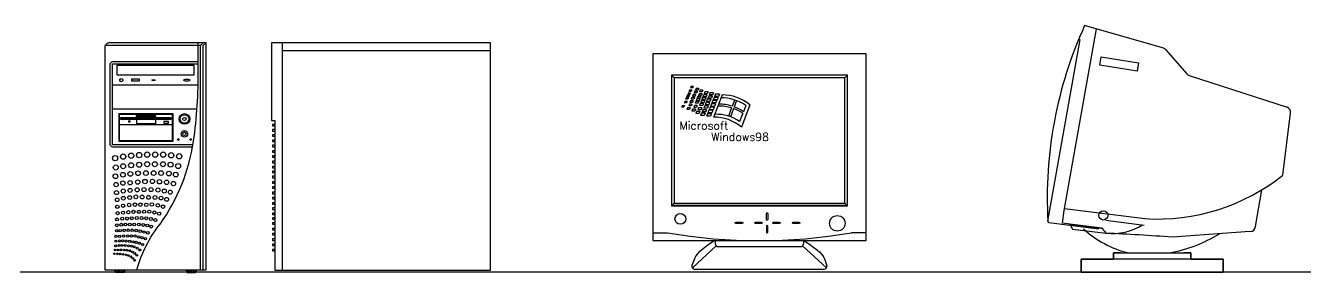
# Model space of a CAD drawing. Header units: millimetres. Extents: x 4513 to 24862, y 3359 to 11488.
# Drawn here: x 11655 to 14054, y 10879 to 11342 of the extents above; entities that cross this region are included whole.
import ezdxf

# ---------------------------------------------------------------- set-up
doc = ezdxf.new("R2010")
doc.units = ezdxf.units.MM
doc.layers.add('dwgmodels.com', color=169, linetype='Continuous')
doc.styles.add('COMPLEX', font='COMPLEX.SHX')
pattern_1 = [(45, (-47653.5024, 14292.1841), (-0.883883476, 0.883883476), [])]

msp = doc.modelspace()

# ---------------------------------------------------------------- hatches: boundary and pattern name
h = msp.add_hatch()
h.set_pattern_fill('ANSI31,_O', color=256, scale=15)
h.set_pattern_definition([(45, (-47702.4043, 12846.0633), (-1.325825215, 1.325825215), [])])
h.paths.add_polyline_path([(11862.8, 11173.4), (11862.8, 11169.9), (11833.5, 11169.9), (11833.5, 11165.9), (11927.5, 11165.9), (11927.5, 11169.9), (11898.2, 11169.9), (11898.2, 11173.4)])
h = msp.add_hatch()
h.set_pattern_fill('ANSI31', color=256, scale=10, style=0)
h.set_pattern_definition(pattern_1)
edge = h.paths.add_edge_path()
edge.add_arc((11941.3, 11128.4), 1.5, 0, 360)
h = msp.add_hatch()
h.set_pattern_fill('ANSI31', color=256, scale=10, style=0)
h.set_pattern_definition(pattern_1)
h.paths.add_polyline_path([(11965.8, 11128.4, 1), (11962.8, 11128.4, 1)])
h = msp.add_hatch()
h.set_pattern_fill('ANSI31,_O', color=256, scale=20)
h.set_pattern_definition([(45, (-47877.601, 13667.609), (-1.76776695, 1.76776695), [])])
h.paths.add_polyline_path([(11839.8, 10879.3), (11841.8, 10884.3), (11821.8, 10884.3), (11823.8, 10879.3)])
h = msp.add_hatch()
h.set_pattern_fill('ANSI31,_O', color=256, scale=20)
h.set_pattern_definition([(135, (71675.174, 13667.609), (1.76776695, 1.76776695), [])])
h.paths.add_polyline_path([(11957.8, 10879.3), (11955.8, 10884.3), (11975.8, 10884.3), (11973.8, 10879.3)])

# ---------------------------------------------------------------- linework, layer by layer
for p, q in [((13602, 10995.5), (13662.6, 11335.5)), ((13786.7, 11300.1), (13640.5, 11341.8)), ((11803.8, 11304.3), (11803.8, 10884.3)), ((11982.8, 11304.3), (11803.8, 11304.3)), ((11982.8, 11304.3), (11987.8, 11309.3)), ((11982.8, 10884.3), (11982.8, 11304.3)), ((11987.8, 11304.3), (11993.8, 11309.3)), ((11987.8, 10884.3), (11987.8, 11304.3)), ((11993.8, 10884.3), (11993.8, 11309.3)), ((12136.3, 11309.3), (12136.3, 10883.4)), ((13571.6, 10975.2), (13632.3, 11315.6)), ((12526.3, 11294.3), (12136.3, 11294.3)), ((13230.7, 11288.8), (12830.7, 11288.8)), ((12830.7, 11288.8), (12830.7, 10938.8)), ((13230.7, 10938.8), (13230.7, 11288.8)), ((13669.1, 11267.8), (13671.6, 11283.3)), ((13671.6, 11283.3), (13741.5, 11272.2)), ((13792.4, 11296.9), (13832, 11251.6)), ((13739.1, 11256.6), (13669.1, 11267.8)), ((13741.5, 11272.2), (13739.1, 11256.6)), ((11977.8, 11230.3), (11817.8, 11230.3)), ((13195.7, 11248.8), (12865.7, 11248.8)), ((12870.7, 11243.8), (12865.7, 11248.8)), ((12865.7, 11248.8), (12865.7, 11003.8)), ((13190.7, 11243.8), (12870.7, 11243.8)), ((12870.7, 11243.8), (12870.7, 11008.8)), ((13190.7, 11243.8), (13195.7, 11248.8)), ((13190.7, 11008.8), (13190.7, 11243.8)), ((13195.7, 11003.8), (13195.7, 11248.8)), ((13836.5, 11248.6), (14020, 11188.7, 0)), ((12893.6, 11206.5), (12892.5, 11203.7)), ((12897.9, 11206.5), (12893.6, 11206.5)), ((12895.3, 11210.8), (12894.3, 11208.1)), ((12898.6, 11208.1), (12894.3, 11208.1)), ((12899.7, 11210.8), (12895.3, 11210.8)), ((12897.3, 11215.5), (12896.3, 11212.8)), ((12900.6, 11212.8), (12896.3, 11212.8)), ((12897.9, 11206.5), (12896.9, 11203.7)), ((12901.6, 11215.5), (12897.3, 11215.5)), ((12899.5, 11221.1), (12898.5, 11218.4)), ((12902.8, 11218.4), (12898.5, 11218.4)), ((12899.7, 11210.8), (12898.6, 11208.1)), ((12903.9, 11221.1), (12899.5, 11221.1)), ((12901.6, 11215.5), (12900.6, 11212.8)), ((12902.5, 11227.7), (12901.5, 11225)), ((12905.9, 11225), (12901.5, 11225)), ((12906.9, 11227.7), (12902.5, 11227.7)), ((12903.9, 11221.1), (12902.8, 11218.4)), ((12904.1, 11206.9), (12903, 11203.8)), ((12909, 11206.9), (12904.1, 11206.9)), ((12906.3, 11212.7), (12905.1, 11209.6)), ((12910.1, 11209.6), (12905.1, 11209.6)), ((12906.9, 11227.7), (12905.9, 11225)), ((12911.2, 11212.7), (12906.3, 11212.7)), ((12909, 11206.9), (12907.9, 11203.8)), ((12909.4, 11218.8), (12908.3, 11215.7)), ((12913.2, 11215.7), (12908.3, 11215.7)), ((12914.3, 11218.8), (12909.4, 11218.8)), ((12911.2, 11212.7), (12910.1, 11209.6)), ((12912.1, 11224.2), (12910.9, 11221.1)), ((12915.9, 11221.1), (12910.9, 11221.1)), ((12917, 11224.2), (12912.1, 11224.2)), ((12914.3, 11218.8), (12913.2, 11215.7)), ((12915.4, 11209.1), (12914.1, 11205.7)), ((12920.8, 11209.1), (12915.4, 11209.1)), ((12917, 11224.2), (12915.9, 11221.1)), ((12917.9, 11214.2), (12916.6, 11210.8)), ((12922, 11210.8), (12916.6, 11210.8)), ((12923.3, 11214.2), (12917.9, 11214.2)), ((12919.5, 11221), (12918.2, 11217.6)), ((12923.7, 11217.6), (12918.2, 11217.6)), ((12925, 11221), (12919.5, 11221)), ((12920.8, 11209.1), (12919.5, 11205.7)), ((12923.3, 11214.2), (12922, 11210.8)), ((12924.3, 11206.9), (12922.9, 11203.1)), ((12925, 11221), (12923.7, 11217.6)), ((12930.4, 11206.9), (12924.3, 11206.9)), ((12926.4, 11212.3), (12925, 11208.5)), ((12931, 11208.5), (12925, 11208.5)), ((12932.5, 11212.3), (12926.4, 11212.3)), ((12928.5, 11217.9), (12927, 11214.1)), ((12933.1, 11214.1), (12927, 11214.1)), ((12934.5, 11217.9), (12928.5, 11217.9)), ((12930.4, 11206.9), (12928.9, 11203.1)), ((12932.5, 11212.3), (12931, 11208.5)), ((12934.5, 11217.9), (12933.1, 11214.1)), ((12935.7, 11209.8), (12934.1, 11205.6)), ((12942.4, 11209.8), (12935.7, 11209.8)), ((12938.1, 11216), (12936.6, 11211.8)), ((12943.3, 11211.8), (12936.6, 11211.8)), ((12944.9, 11216), (12938.1, 11216)), ((12942.4, 11209.8), (12940.8, 11205.6)), ((12944.9, 11216), (12943.3, 11211.8)), ((12945.7, 11207.1), (12943.9, 11202.4)), ((12960.8, 11211.8), (12944.9, 11169.9)), ((12953.2, 11207.1), (12945.7, 11207.1)), ((12948.2, 11213.6), (12946.4, 11209)), ((12953.9, 11209), (12946.4, 11209)), ((12955.7, 11213.6), (12948.2, 11213.6)), ((12953.2, 11207.1), (12951.4, 11202.4)), ((12955.7, 11213.6), (12953.9, 11209)), ((11976.2, 11185.3), (11817.8, 11185.3)), ((12886, 11191.4), (12884.9, 11188.7)), ((12889.3, 11188.7), (12884.9, 11188.7)), ((12890.3, 11191.4), (12886, 11191.4)), ((12890.3, 11191.4), (12889.3, 11188.7)), ((12891, 11199.5), (12889.9, 11196.8)), ((12894.3, 11196.8), (12889.9, 11196.8)), ((12895.3, 11199.5), (12891, 11199.5)), ((12896.9, 11203.7), (12892.5, 11203.7)), ((12895.3, 11199.5), (12894.3, 11196.8)), ((12896, 11187.5), (12894.9, 11184.4)), ((12899.8, 11184.4), (12894.9, 11184.4)), ((12900.9, 11187.5), (12896, 11187.5)), ((12899.5, 11194.4), (12898.3, 11191.3)), ((12903.2, 11191.3), (12898.3, 11191.3)), ((12904.4, 11194.4), (12899.5, 11194.4)), ((12900.9, 11187.5), (12899.8, 11184.4)), ((12901.8, 11200.6), (12900.6, 11197.5)), ((12905.5, 11197.5), (12900.6, 11197.5)), ((12906.7, 11200.6), (12901.8, 11200.6)), ((12907.9, 11203.8), (12903, 11203.8)), ((12904.4, 11194.4), (12903.2, 11191.3)), ((12905.4, 11184.9), (12904.1, 11181.5)), ((12910.9, 11184.9), (12905.4, 11184.9)), ((12906.7, 11200.6), (12905.5, 11197.5)), ((12908.9, 11191.8), (12907.6, 11188.4)), ((12913, 11188.4), (12907.6, 11188.4)), ((12914.3, 11191.8), (12908.9, 11191.8)), ((12910.9, 11184.9), (12909.6, 11181.5)), ((12911.8, 11199.7), (12910.5, 11196.3)), ((12916, 11196.3), (12910.5, 11196.3)), ((12917.3, 11199.7), (12911.8, 11199.7)), ((12913.5, 11204.3), (12912.2, 11200.9)), ((12917.7, 11200.9), (12912.2, 11200.9)), ((12914.3, 11191.8), (12913, 11188.4)), ((12919, 11204.3), (12913.5, 11204.3)), ((12919.5, 11205.7), (12914.1, 11205.7)), ((12916.6, 11187.8), (12915.2, 11184)), ((12921.3, 11184), (12915.2, 11184)), ((12917.3, 11199.7), (12916, 11196.3)), ((12922.7, 11187.8), (12916.6, 11187.8)), ((12919, 11204.3), (12917.7, 11200.9)), ((12919.8, 11196.1), (12918.4, 11192.3)), ((12924.4, 11192.3), (12918.4, 11192.3)), ((12925.8, 11196.1), (12919.8, 11196.1)), ((12922.4, 11201.4), (12921, 11197.6)), ((12927.1, 11197.6), (12921, 11197.6)), ((12922.7, 11187.8), (12921.3, 11184)), ((12928.5, 11201.4), (12922.4, 11201.4)), ((12928.9, 11203.1), (12922.9, 11203.1)), ((12925, 11184.2), (12923.4, 11180)), ((12925.8, 11196.1), (12924.4, 11192.3)), ((12931.8, 11184.2), (12925, 11184.2)), ((12928.2, 11191.5), (12926.6, 11187.3)), ((12933.4, 11187.3), (12926.6, 11187.3)), ((12928.5, 11201.4), (12927.1, 11197.6)), ((12935, 11191.5), (12928.2, 11191.5)), ((12930.7, 11197.8), (12929.1, 11193.6)), ((12935.9, 11193.6), (12929.1, 11193.6)), ((12931.8, 11184.2), (12930.2, 11180)), ((12937.4, 11197.8), (12930.7, 11197.8)), ((12933, 11203.9), (12931.4, 11199.7)), ((12938.1, 11199.7), (12931.4, 11199.7)), ((12939.7, 11203.9), (12933, 11203.9)), ((12935, 11191.5), (12933.4, 11187.3)), ((12940.8, 11205.6), (12934.1, 11205.6)), ((12936.1, 11183.2), (12934.3, 11178.5)), ((12937.4, 11197.8), (12935.9, 11193.6)), ((12943.5, 11183.2), (12936.1, 11183.2)), ((12938.4, 11188.7), (12936.7, 11184)), ((12944.2, 11184), (12936.7, 11184)), ((12939.7, 11203.9), (12938.1, 11199.7)), ((12945.9, 11188.7), (12938.4, 11188.7)), ((12940.8, 11195.1), (12939, 11190.4)), ((12946.5, 11190.4), (12939, 11190.4)), ((12948.3, 11195.1), (12940.8, 11195.1)), ((12943.3, 11201.6), (12941.5, 11196.9)), ((12949, 11196.9), (12941.5, 11196.9)), ((12943.5, 11183.2), (12941.8, 11178.5)), ((12950.8, 11201.6), (12943.3, 11201.6)), ((12951.4, 11202.4), (12943.9, 11202.4)), ((12945.9, 11188.7), (12944.2, 11184)), ((12948.3, 11195.1), (12946.5, 11190.4)), ((12950.8, 11201.6), (12949, 11196.9)), ((12978.7, 11187.5), (12972.9, 11172.1)), ((12982.2, 11186.4), (12976.3, 11170.9)), ((12984.4, 11202.6), (12979.9, 11190.8)), ((12987.9, 11201.4), (12983.4, 11189.6)), ((13012.8, 11193.3), (12997.1, 11151.5)), ((13005.1, 11192.2), (13000.7, 11180.5)), ((11862.8, 11165.9), (11862.8, 11157.9)), ((11898.2, 11165.9), (11898.2, 11157.9)), ((12909.6, 11181.5), (12904.1, 11181.5)), ((12913, 11180.7), (12911.5, 11176.9)), ((12917.6, 11176.9), (12911.5, 11176.9)), ((12919, 11180.7), (12913, 11180.7)), ((12919, 11180.7), (12917.6, 11176.9)), ((12922.1, 11177.7), (12920.5, 11173.5)), ((12927.2, 11173.5), (12920.5, 11173.5)), ((12928.8, 11177.7), (12922.1, 11177.7)), ((12930.2, 11180), (12923.4, 11180)), ((12928.8, 11177.7), (12927.2, 11173.5)), ((12933.5, 11176.7), (12931.8, 11172)), ((12939.2, 11172), (12931.8, 11172)), ((12941, 11176.7), (12933.5, 11176.7)), ((12941.8, 11178.5), (12934.3, 11178.5)), ((12941, 11176.7), (12939.2, 11172)), ((12999.6, 11177.5), (12993.7, 11161.9)), ((14012.1, 11061.7, 0), (14026.8, 11177.9, 0)), ((11830.5, 11156.4), (11930.5, 11156.4)), ((11898.2, 11157.9), (11862.8, 11157.9)), ((13960.7, 10965.2), (13972.7, 11034.1)), ((12870.7, 11008.8), (12865.7, 11003.8)), ((12865.7, 11005.6), (13195.7, 11005.6)), ((12865.7, 11003.8), (13195.7, 11003.8)), ((12870.7, 11008.8), (13190.7, 11008.8)), ((13190.7, 11008.8), (13195.7, 11003.8)), ((13599, 10971.6), (13602, 10995.5)), ((13602.6, 10999.1), (13753.4, 10980)), ((13573.3, 10972.9), (13667, 10961)), ((13612.5, 10969.8), (13599, 10971.6)), ((13612.5, 10969.8), (13617.7, 10960.6)), ((13680.3, 10977.1), (13751.9, 10968)), ((12830.7, 10953.6), (12858.3, 10953.6)), ((13230.7, 10953.6), (13203.2, 10953.6)), ((13617.7, 10960.6), (13680.8, 10952.6)), ((13950.6, 10955.8), (13805, 10945.4, 0)), ((12830.7, 10938.8), (13230.7, 10938.8)), ((12905.1, 10887.7), (12949.7, 10928.9)), ((12948.1, 10938.8), (12948.1, 10932.6)), ((12953.1, 10927.6), (13108.4, 10927.6)), ((13156.4, 10887.7), (13111.7, 10928.9)), ((13113.4, 10938.8), (13113.4, 10932.6)), ((13634, 10904), (13634, 10879.8)), ((13634, 10904), (13694.5, 10904)), ((13694.5, 10916.1), (13694.5, 10904)), ((13694.5, 10916.1), (13707.7, 10916.1)), ((13839.7, 10904), (13694.5, 10904)), ((13707.7, 10916.1), (13826.5, 10916.1)), ((13826.5, 10916.1), (13839.7, 10916.1)), ((13839.7, 10916.1), (13839.7, 10904)), ((13839.7, 10904), (13900.2, 10904)), ((13900.2, 10904), (13900.2, 10879.8)), ((11803.8, 10884.3), (11993.8, 10884.3)), ((12909.1, 10885.6), (13152.3, 10885.6)), ((13634, 10879.8), (13900.2, 10879.8))]:
    msp.add_line(p, q)
for points in [[(11993.8, 11309.3), (11810.7, 11309.3, 0.355814), (11805.8, 11304.3, 0.165059)], [(11863.4, 10884.3, -0.097894), (11907.1, 10969.9, 0.118414), (11969.8, 11125, 0.036045), (11978.8, 11259.3), (11978.8, 11309.3)], [(11968, 11114.3), (11818.8, 11114.3, -0.414214), (11813.8, 11119.3), (11813.8, 11269.3, -0.414214), (11818.8, 11274.3), (11978.8, 11274.3)], [(11968.7, 11118.3), (11818.8, 11118.3, -0.414214), (11817.8, 11119.3), (11817.8, 11269.3, -0.414214), (11818.8, 11270.3), (11978.8, 11270.3)]]:
    msp.add_lwpolyline(points, format="xyb")
for points in [[(12122.5, 10883.4), (12526.3, 10883.4), (12526.3, 11309.3), (12116.3, 11309.3), (12116.3, 11164.1), (12122.5, 11164.1)], [(11970.8, 11249.3), (11970.8, 11267.3), (11825.8, 11267.3), (11825.8, 11249.3)], [(11853.6, 11238.2), (11868.6, 11238.2), (11868.6, 11241.2), (11853.6, 11241.2)], [(11829.5, 11125.4), (11931.5, 11125.4), (11931.5, 11176.4), (11829.5, 11176.4)], [(11830.5, 11126.4), (11930.5, 11126.4), (11930.5, 11175.4), (11830.5, 11175.4)], [(11898.2, 11169.9), (11927.5, 11169.9), (11927.5, 11165.9), (11833.5, 11165.9), (11833.5, 11169.9), (11862.8, 11169.9), (11862.8, 11173.4), (11898.2, 11173.4)], [(11847.8, 11161.6), (11850.9, 11161.6), (11850.9, 11162.8), (11847.8, 11162.8)], [(11914.1, 11158.9), (11922.8, 11158.9), (11922.8, 11162.4), (11914.1, 11162.4)]]:
    msp.add_lwpolyline(points, close=True)
for points in [[(12122.5, 11156.5), (12117.6, 11156.5), (12117.6, 11153.8), (12122.5, 11153.8)], [(12122.5, 11147), (12117.6, 11147), (12117.6, 11144.2), (12122.5, 11144.2)], [(12122.5, 11137.4), (12117.6, 11137.4), (12117.6, 11134.7), (12122.5, 11134.7)], [(12122.5, 11127.2), (12117.6, 11127.2), (12117.6, 11124.4), (12122.5, 11124.4)], [(12122.5, 11117.6), (12117.6, 11117.6), (12117.6, 11114.9), (12122.5, 11114.9)], [(12122.5, 11107.3), (12117.6, 11107.3), (12117.6, 11104.6), (12122.5, 11104.6)], [(12122.5, 11097.8), (12117.6, 11097.8), (12117.6, 11095.1), (12122.5, 11095.1)], [(12122.5, 11087.5), (12117.6, 11087.5), (12117.6, 11084.8), (12122.5, 11084.8)], [(12122.5, 11078), (12117.6, 11078), (12117.6, 11075.2), (12122.5, 11075.2)], [(12122.5, 11069.1), (12117.6, 11069.1), (12117.6, 11066.4), (12122.5, 11066.4)], [(12122.5, 11059.5), (12117.6, 11059.5), (12117.6, 11056.8), (12122.5, 11056.8)], [(12122.5, 11049.3), (12117.6, 11049.3), (12117.6, 11046.5), (12122.5, 11046.5)], [(12122.5, 11039.7), (12117.6, 11039.7), (12117.6, 11037), (12122.5, 11037)], [(12122.5, 11029.5), (12117.6, 11029.5), (12117.6, 11026.7), (12122.5, 11026.7)], [(12122.5, 11019.9), (12117.6, 11019.9), (12117.6, 11017.2), (12122.5, 11017.2)], [(12122.5, 11009.7), (12117.6, 11009.7), (12117.6, 11006.9), (12122.5, 11006.9)], [(12122.5, 11000.1), (12117.6, 11000.1), (12117.6, 10997.4), (12122.5, 10997.4)], [(12122.5, 10990.5), (12117.6, 10990.5), (12117.6, 10987.8), (12122.5, 10987.8)], [(12122.5, 10981.6), (12117.6, 10981.6), (12117.6, 10978.9), (12122.5, 10978.9)], [(12122.5, 10972.1), (12117.6, 10972.1), (12117.6, 10969.4), (12122.5, 10969.4)], [(12122.5, 10961.8), (12117.6, 10961.8), (12117.6, 10959.1), (12122.5, 10959.1)], [(12122.5, 10952.3), (12117.6, 10952.3), (12117.6, 10949.5), (12122.5, 10949.5)], [(12122.5, 10942), (12117.6, 10942), (12117.6, 10939.3), (12122.5, 10939.3)], [(12122.5, 10932.5), (12117.6, 10932.5), (12117.6, 10929.7), (12122.5, 10929.7)], [(12122.5, 10922.2), (12117.6, 10922.2), (12117.6, 10919.5), (12122.5, 10919.5)], [(11841.8, 10884.3), (11839.8, 10879.3), (11841.8, 10884.3), (11839.8, 10879.3), (11823.8, 10879.3), (11821.8, 10884.3)], [(11955.8, 10884.3), (11957.8, 10879.3), (11955.8, 10884.3), (11957.8, 10879.3), (11973.8, 10879.3), (11975.8, 10884.3)]]:
    msp.add_lwpolyline(points)
for centre, radius in [((11834.3, 11239.6), 3), ((11952.8, 11166.8), 10), ((11952.8, 11166.8), 8), ((11952.8, 11166.8), 3), ((11952.8, 11138.8), 6), ((11952.8, 11138.8), 3), ((11941.3, 11128.4), 1.5), ((11964.3, 11128.4), 1.5), ((11822.8, 11093.4), 5), ((11837.8, 11096.3), 5), ((11852.8, 11098), 5), ((11867.8, 11099.1), 5), ((11882.8, 11100.1), 5), ((11882.8, 11082.1), 4.7), ((11897.3, 11082.1), 4.7), ((11897.8, 11100.1), 5), ((11912.8, 11100.1), 5), ((11912.6, 11082.1), 4.7), ((11927.8, 11098.9), 5), ((11942.8, 11097), 5), ((11823.4, 11059.4), 4.4), ((11824.1, 11075.9), 4.7), ((11837.3, 11062.3), 4.4), ((11837.8, 11078.3), 4.7), ((11851.3, 11064), 4.4), ((11852.8, 11080), 4.7), ((11865.8, 11065.1), 4.4), ((11867.8, 11081.1), 4.7), ((11880.5, 11065.4), 4.4), ((11895, 11065.4), 4.4), ((11909.1, 11065.4), 4.4), ((11923.6, 11064.5), 4.4), ((11926.8, 11081.2), 4.7), ((11936.6, 11062.6), 4.4), ((11940.9, 11078.6), 4.7), ((11824.5, 11043.9), 4.1), ((11837.3, 11046.8), 4.1), ((11850.9, 11047.4), 4.1), ((11864.1, 11034.1), 3.8), ((11865.1, 11048.6), 4.1), ((11876.9, 11034.4), 3.8), ((11878.8, 11049.6), 4.1), ((11890.1, 11034.4), 3.8), ((11892.7, 11049.8), 4.1), ((11905.8, 11049.1), 4.1), ((11919.3, 11048.1), 4.1), ((11932.2, 11045.8), 4.1), ((11825.4, 11028.9), 3.8), ((11826.5, 11015.4), 3.5), ((11838, 11031.8), 3.8), ((11838.2, 11018.3), 3.5), ((11850.1, 11019.5), 3.5), ((11850.9, 11033), 3.8), ((11861.6, 11020.9), 3.5), ((11873.5, 11020.6), 3.5), ((11885.5, 11019.9), 3.5), ((11897.6, 11019.7), 3.5), ((11903.1, 11033.7), 3.8), ((11908.8, 11018.6), 3.5), ((11914.9, 11031.7), 3.8), ((11919.4, 11016.2), 3.5), ((11926.1, 11029.7), 3.8), ((11826.9, 11002.4), 3.2), ((11827.5, 10990.3), 3), ((11837.8, 11004.2), 3.2), ((11837.6, 10991.3), 3), ((11847.6, 10992.1), 3), ((11849.2, 11005.6), 3.2), ((11857.2, 10992.7), 3), ((11860.1, 11006.3), 3.2), ((11867.4, 10992.8), 3), ((11870.2, 11006.3), 3.2), ((11877.3, 10993.1), 3), ((11881.1, 11005.9), 3.2), ((11886.9, 10993.1), 3), ((11891.7, 11006.6), 3.2), ((11896.3, 10991.5), 3), ((11902.8, 11005), 3.2), ((11905.2, 10989.4), 3), ((11912.6, 11002.5), 3.2), ((13675.6, 10986.2), 8.72), ((11826.1, 10967.6), 2.6), ((11826.5, 10978.5), 2.8), ((11834.4, 10968.7), 2.6), ((11836, 10979.9), 2.8), ((11842.4, 10969.2), 2.6), ((11845.2, 10980.3), 2.8), ((11850.4, 10969.1), 2.6), ((11854, 10980.8), 2.8), ((11858.7, 10969), 2.6), ((11863.3, 10981.2), 2.8), ((11867.1, 10969), 2.6), ((11872.4, 10981.2), 2.8), ((11875.3, 10968.2), 2.6), ((11881.1, 10980.8), 2.8), ((11883.1, 10967), 2.6), ((11889.9, 10979.4), 2.8), ((11890.4, 10965.1), 2.6), ((11898.2, 10977.3), 2.8), ((12882.7, 10979.6), 10.2), ((13176.9, 10971.2), 14.6), ((11824.7, 10946.6), 2.2), ((11825.7, 10957.6), 2.4), ((11831.4, 10947), 2.2), ((11832.2, 10957.5), 2.4), ((11838.7, 10947.5), 2.2), ((11839.6, 10958), 2.4), ((11846.3, 10947.8), 2.2), ((11847.1, 10958.3), 2.4), ((11853.3, 10947.8), 2.2), ((11854.6, 10958.3), 2.4), ((11860, 10947.3), 2.2), ((11862.1, 10957.7), 2.4), ((11866.7, 10945.9), 2.2), ((11869.9, 10956.7), 2.4), ((11873.2, 10944.4), 2.2), ((11877, 10955), 2.4), ((11879.5, 10942.3), 2.2), ((11884.1, 10953.4), 2.4), ((11822.7, 10921.3), 1.6), ((11823.8, 10929.3), 1.8), ((11824.2, 10937.8), 2), ((11828.2, 10921.3), 1.6), ((11830.1, 10929.8), 1.8), ((11830.9, 10938.3), 2), ((11833.5, 10921.4), 1.6), ((11836.1, 10930), 1.8), ((11836.9, 10938.4), 2), ((11839.4, 10921.2), 1.6), ((11841.9, 10929.7), 1.8), ((11843.5, 10938), 2), ((11844.9, 10920.8), 1.6), ((11847.8, 10929.3), 1.8), ((11850.1, 10937.5), 2), ((11850.3, 10919.9), 1.6), ((11853.4, 10928.3), 1.8), ((11855.4, 10917.6), 1.6), ((11856.3, 10936.7), 2), ((11858.7, 10927), 1.8), ((11862.1, 10935.7), 2), ((11864.3, 10924.9), 1.8), ((11868.3, 10933.9), 2), ((11869, 10921.3), 1.8), ((11874.3, 10931.7), 2), ((11821.2, 10914.2), 1.4), ((11826.9, 10914.1), 1.4), ((11832.1, 10913.8), 1.4), ((11837.3, 10913.1), 1.4), ((11843.1, 10912.2), 1.4), ((11847.7, 10910.9), 1.4), ((11852.3, 10908.8), 1.4), ((11856, 10905.5), 1.4), ((11859.3, 10901.8), 1.4), ((11859.6, 10914.7), 1.6), ((11863.6, 10911.4), 1.6)]:
    msp.add_circle(centre, radius)
for centre, radius, start, end in [((14351.9, 11018.4), 781.5, 155.5537, 183.1667), ((13784.9, 11290.3, 0), 10, 41.1601, 79.3718), ((13839.6, 11258.2, -0.3), 10, 221.1601, 251.9088), ((12960.6, 11129), 77.3, 54.8384, 91.427), ((12962.6, 11134.5), 77.3, 49.4836, 91.3695), ((12955.9, 11113.7), 77.3, 72.8556, 92.2324), ((12956.3, 11117.2), 77.3, 72.1997, 91.5233), ((12955.9, 11113.7), 77.3, 55.6056, 70.1225), ((12956.3, 11117.2), 77.3, 54.9306, 69.4677), ((14016.9, 11179.2, -0.3), 10, 352.7658, 71.9088), ((12946.9, 11092.8), 77.3, 49.4836, 91.3691), ((12949.9, 11098.3), 77.3, 55.4448, 92.0628), ((13777.2, 11355.1), 375.8, 266.3763, 308.6828), ((13573.6, 10974.9, 0), 2, 169.8926, 262.7757), ((13691.4, 11063), 110.9, 264.521, 301.4009), ((13030.7, 11948.8), 1010, 260.1675, 279.8325), ((13767.7, 11101.9), 191.3, 227.5946, 256.187), ((13784.7, 11041.1), 136.4, 216.0953, 220.4329), ((13407.6, 5215.5, 0), 5743.7, 86.03237, 87.27379), ((13755.3, 11174.6), 262.2, 279.6769, 301.7542), ((13950.7, 10965.8), 10, 269.2923, 356.6604), ((12953.1, 10932.6), 5, 180, 270), ((13108.4, 10932.6), 5, 270, 0), ((12909.1, 10890.6), 5, 162.3544, 270), ((13152.3, 10890.6), 5, 270, 17.6456)]:
    msp.add_arc(centre, radius, start, end)
for centre, major_axis, ratio in [((11894.6, 11239.6), (-3.05, 0), 0.185097), ((11957.1, 11239.7), (-6.11, 0), 0.303759), ((13045.4, 10983.9), (0, 7.52), 0.192175), ((12992.5, 10972.2), (7.52, 0), 0.192175), ((13029, 10972.2), (7.52, 0), 0.192175), ((13062.7, 10972.2), (7.52, 0), 0.192175), ((13099.7, 10972.2), (7.52, 0), 0.192175)]:
    msp.add_ellipse(centre, major_axis=major_axis, ratio=ratio)
at = {"extrusion": (0, 0, -1)}
msp.add_ellipse((13045.4, 10960.5), major_axis=(0, -7.52), ratio=0.192175, dxfattribs=at)
for points in [[(12947.2, 10938.8), (12915.7, 10919.1), (12909.9, 10908.1), (12905.7, 10896.4), (12904.4, 10892.2)], [(13114.3, 10938.8), (13145.7, 10919.1), (13151.6, 10908.1), (13155.7, 10896.4), (13157.1, 10892.2)]]:
    msp.add_open_spline(points, degree=3, knots=[24.378193, 24.378193, 24.378193, 24.378193, 48.535416, 61.805232, 61.805232, 61.805232, 61.805232])
for points, invisible_edges in [([(13672.6, 10962.2), (13672.6, 10962.2, -484), (13612.5, 10969.8)], 2), ([(13672.6, 10962.2, -484), (13612.5, 10969.8, -484), (13612.5, 10969.8)], 12), ([(13674.4, 10960.7), (13674.4, 10960.7, -484), (13672.6, 10962.2, -484)], 12), ([(13672.6, 10962.2, -484), (13672.6, 10962.2), (13674.4, 10960.7)], 12), ([(13900.2, 10879.8), (13634, 10904), (13694.5, 10904)], 13), ([(13900.2, 10879.8), (13634, 10879.8), (13634, 10904)], 12), ([(13694.5, 10904, -484), (13634, 10904, -484), (13634, 10879.8, -484)], 12), ([(13694.5, 10904, -484), (13634, 10879.8, -484), (13900.2, 10879.8, -484)], 13), ([(13634, 10879.8), (13634, 10904, -484), (13634, 10904)], 1), ([(13634, 10879.8), (13634, 10879.8, -484), (13634, 10904, -484)], 12), ([(13634, 10904), (13694.5, 10904, -484), (13694.5, 10904)], 1), ([(13634, 10904), (13634, 10904, -484), (13694.5, 10904, -484)], 12), ([(13694.5, 10904), (13694.5, 10916.1), (13707.7, 10916.1)], 12), ([(13707.7, 10916.1, -484), (13694.5, 10916.1, -484), (13694.5, 10904, -484)], 12), ([(13694.5, 10904, -484), (13694.5, 10916.1, -484), (13694.5, 10916.1)], 12), ([(13694.5, 10916.1), (13694.5, 10904), (13694.5, 10904, -484)], 12), ([(13694.5, 10916.1, -484), (13707.7, 10916.1, -484), (13707.7, 10916.1)], 12), ([(13707.7, 10916.1), (13694.5, 10916.1), (13694.5, 10916.1, -484)], 12), ([(13826.5, 10916.1), (13839.7, 10916.1), (13839.7, 10904)], 12), ([(13839.7, 10904, -484), (13839.7, 10916.1, -484), (13826.5, 10916.1, -484)], 12), ([(13826.5, 10916.1), (13826.5, 10916.1, -484), (13839.7, 10916.1, -484)], 12), ([(13839.7, 10916.1, -484), (13839.7, 10916.1), (13826.5, 10916.1)], 12), ([(13839.7, 10916.1), (13839.7, 10916.1, -484), (13839.7, 10904)], 2), ([(13839.7, 10916.1, -484), (13839.7, 10904, -484), (13839.7, 10904)], 12), ([(13839.7, 10904), (13900.2, 10904), (13900.2, 10879.8)], 12), ([(13900.2, 10879.8, -484), (13900.2, 10904, -484), (13839.7, 10904, -484)], 12), ([(13839.7, 10904, -484), (13900.2, 10904, -484), (13900.2, 10904)], 12), ([(13900.2, 10904), (13839.7, 10904), (13839.7, 10904, -484)], 12), ([(13900.2, 10904), (13900.2, 10904, -484), (13900.2, 10879.8, -484)], 12), ([(13900.2, 10879.8, -484), (13900.2, 10879.8), (13900.2, 10904)], 12), ([(13900.2, 10879.8), (13900.2, 10879.8, -484), (13634, 10879.8)], 2), ([(13900.2, 10879.8, -484), (13634, 10879.8, -484), (13634, 10879.8)], 12)]:
    msp.add_3dface(points, dxfattribs=dict(invisible_edges=invisible_edges))
at = {"layer": 'dwgmodels.com'}
msp.add_line((4513, 10880.2), (24839.2, 10880.2), dxfattribs=at)

# ---------------------------------------------------------------- texts
at = {"extrusion": (0, 0, -1), "style": 'COMPLEX', "text_generation_flag": 2}
for s, p in [('Microsoft', (-12881, 11147)), ('Windows98', (-12940.6, 11125.8))]:
    msp.add_text(s, height=15, dxfattribs=at).set_placement(p)

doc.saveas('drawing.dxf')
